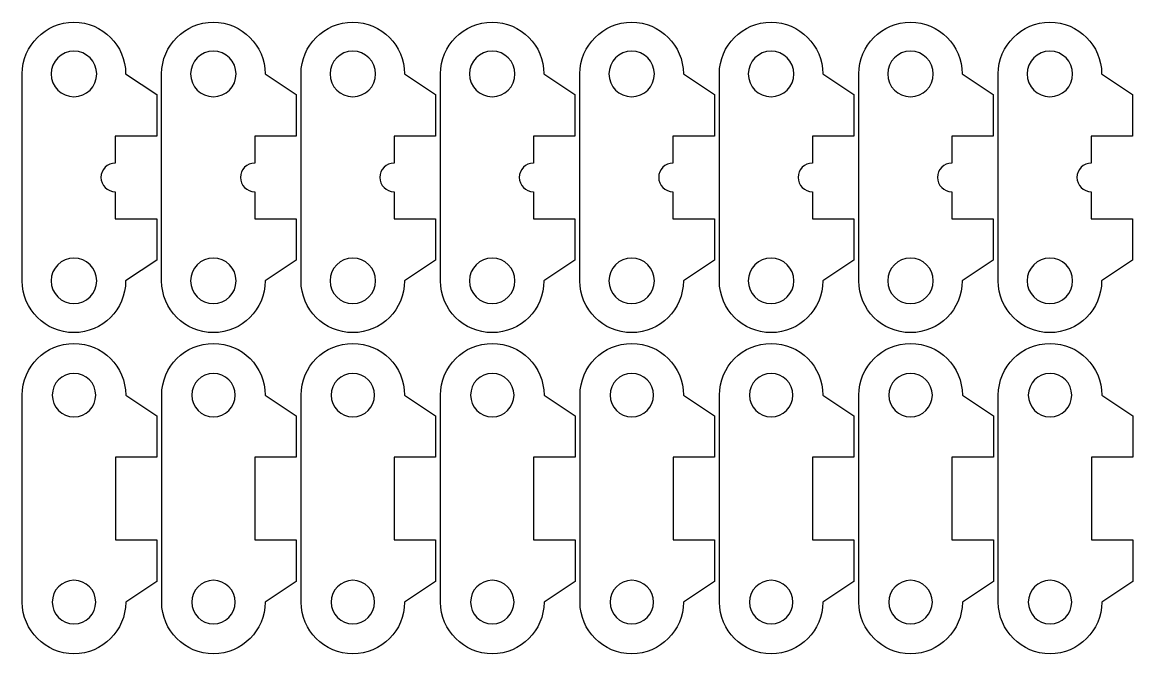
# Model space of a CAD drawing. Header units: inches. Extents: x 1117 to 1992, y -2324 to -585.
# Drawn here: x 1378.6 to 1432.3, y -2254.9 to -2224.3 of the extents above; entities that cross this region are included whole.
import ezdxf

# ---------------------------------------------------------------- set-up
doc = ezdxf.new("R2010")
doc.units = ezdxf.units.IN
doc.header["$MEASUREMENT"] = 0
doc.layers.add('Layer 1', color=7, linetype='Continuous')

msp = doc.modelspace()

# ---------------------------------------------------------------- linework, layer by layer
at = {"layer": 'Layer 1', "color": 18, "lineweight": 30, "true_color": 0x010101}
for points, knots in [([(1385.081, -2227.837), (1385.081, -2227.837), (1383.581, -2226.838), (1383.581, -2226.838), (1383.581, -2225.457), (1382.461, -2224.338), (1381.081, -2224.338), (1379.701, -2224.338), (1378.581, -2225.457), (1378.581, -2226.838), (1378.581, -2226.838), (1378.581, -2236.838), (1378.581, -2236.838), (1378.581, -2238.219), (1379.701, -2239.338), (1381.081, -2239.338), (1382.462, -2239.338), (1383.581, -2238.219), (1383.581, -2236.838), (1383.581, -2236.838), (1385.081, -2235.838), (1385.081, -2235.838), (1385.081, -2235.838), (1385.081, -2233.837), (1385.081, -2233.837), (1385.081, -2233.837), (1383.079, -2233.837), (1383.079, -2233.837), (1383.079, -2233.837), (1383.079, -2232.528), (1383.079, -2232.528), (1382.697, -2232.528), (1382.388, -2232.219), (1382.388, -2231.838), (1382.388, -2231.456), (1382.697, -2231.147), (1383.079, -2231.147), (1383.079, -2231.147), (1383.079, -2229.838), (1383.079, -2229.838), (1383.079, -2229.838), (1385.081, -2229.838), (1385.081, -2229.838), (1385.081, -2229.838), (1385.081, -2227.837), (1385.081, -2227.837)], [0, 0, 0, 0, 1, 1, 1, 2, 2, 2, 3, 3, 3, 4, 4, 4, 5, 5, 5, 6, 6, 6, 7, 7, 7, 8, 8, 8, 9, 9, 9, 10, 10, 10, 11, 11, 11, 12, 12, 12, 13, 13, 13, 14, 14, 14, 15, 15, 15, 15]), ([(1391.821, -2227.837), (1391.821, -2227.837), (1390.321, -2226.838), (1390.321, -2226.838), (1390.321, -2225.457), (1389.201, -2224.338), (1387.82, -2224.338), (1386.44, -2224.338), (1385.32, -2225.457), (1385.32, -2226.838), (1385.32, -2226.838), (1385.32, -2236.838), (1385.32, -2236.838), (1385.32, -2238.219), (1386.44, -2239.338), (1387.82, -2239.338), (1389.201, -2239.338), (1390.321, -2238.219), (1390.321, -2236.838), (1390.321, -2236.838), (1391.821, -2235.838), (1391.821, -2235.838), (1391.821, -2235.838), (1391.821, -2233.837), (1391.821, -2233.837), (1391.821, -2233.837), (1389.818, -2233.837), (1389.818, -2233.837), (1389.818, -2233.837), (1389.818, -2232.528), (1389.818, -2232.528), (1389.437, -2232.528), (1389.128, -2232.219), (1389.128, -2231.838), (1389.128, -2231.456), (1389.437, -2231.147), (1389.818, -2231.147), (1389.818, -2231.147), (1389.818, -2229.838), (1389.818, -2229.838), (1389.818, -2229.838), (1391.821, -2229.838), (1391.821, -2229.838), (1391.821, -2229.838), (1391.821, -2227.837), (1391.821, -2227.837)], [0, 0, 0, 0, 1, 1, 1, 2, 2, 2, 3, 3, 3, 4, 4, 4, 5, 5, 5, 6, 6, 6, 7, 7, 7, 8, 8, 8, 9, 9, 9, 10, 10, 10, 11, 11, 11, 12, 12, 12, 13, 13, 13, 14, 14, 14, 15, 15, 15, 15]), ([(1398.56, -2227.837), (1398.56, -2227.837), (1397.061, -2226.838), (1397.061, -2226.838), (1397.061, -2225.457), (1395.941, -2224.338), (1394.56, -2224.338), (1393.18, -2224.338), (1392.06, -2225.457), (1392.06, -2226.838), (1392.06, -2226.838), (1392.06, -2236.838), (1392.06, -2236.838), (1392.06, -2238.219), (1393.18, -2239.338), (1394.56, -2239.338), (1395.941, -2239.338), (1397.061, -2238.219), (1397.061, -2236.838), (1397.061, -2236.838), (1398.56, -2235.838), (1398.56, -2235.838), (1398.56, -2235.838), (1398.56, -2233.837), (1398.56, -2233.837), (1398.56, -2233.837), (1396.558, -2233.837), (1396.558, -2233.837), (1396.558, -2233.837), (1396.558, -2232.528), (1396.558, -2232.528), (1396.177, -2232.528), (1395.868, -2232.219), (1395.868, -2231.838), (1395.868, -2231.456), (1396.177, -2231.147), (1396.558, -2231.147), (1396.558, -2231.147), (1396.558, -2229.838), (1396.558, -2229.838), (1396.558, -2229.838), (1398.56, -2229.838), (1398.56, -2229.838), (1398.56, -2229.838), (1398.56, -2227.837), (1398.56, -2227.837)], [0, 0, 0, 0, 1, 1, 1, 2, 2, 2, 3, 3, 3, 4, 4, 4, 5, 5, 5, 6, 6, 6, 7, 7, 7, 8, 8, 8, 9, 9, 9, 10, 10, 10, 11, 11, 11, 12, 12, 12, 13, 13, 13, 14, 14, 14, 15, 15, 15, 15]), ([(1405.3, -2227.837), (1405.3, -2227.837), (1403.8, -2226.838), (1403.8, -2226.838), (1403.8, -2225.457), (1402.68, -2224.338), (1401.3, -2224.338), (1399.92, -2224.338), (1398.799, -2225.457), (1398.799, -2226.838), (1398.799, -2226.838), (1398.799, -2236.838), (1398.799, -2236.838), (1398.799, -2238.219), (1399.92, -2239.338), (1401.3, -2239.338), (1402.68, -2239.338), (1403.8, -2238.219), (1403.8, -2236.838), (1403.8, -2236.838), (1405.3, -2235.838), (1405.3, -2235.838), (1405.3, -2235.838), (1405.3, -2233.837), (1405.3, -2233.837), (1405.3, -2233.837), (1403.298, -2233.837), (1403.298, -2233.837), (1403.298, -2233.837), (1403.298, -2232.528), (1403.298, -2232.528), (1402.916, -2232.528), (1402.607, -2232.219), (1402.607, -2231.838), (1402.607, -2231.456), (1402.916, -2231.147), (1403.298, -2231.147), (1403.298, -2231.147), (1403.298, -2229.838), (1403.298, -2229.838), (1403.298, -2229.838), (1405.3, -2229.838), (1405.3, -2229.838), (1405.3, -2229.838), (1405.3, -2227.837), (1405.3, -2227.837)], [0, 0, 0, 0, 1, 1, 1, 2, 2, 2, 3, 3, 3, 4, 4, 4, 5, 5, 5, 6, 6, 6, 7, 7, 7, 8, 8, 8, 9, 9, 9, 10, 10, 10, 11, 11, 11, 12, 12, 12, 13, 13, 13, 14, 14, 14, 15, 15, 15, 15]), ([(1412.04, -2227.837), (1412.04, -2227.837), (1410.54, -2226.838), (1410.54, -2226.838), (1410.54, -2225.457), (1409.42, -2224.338), (1408.039, -2224.338), (1406.659, -2224.338), (1405.539, -2225.457), (1405.539, -2226.838), (1405.539, -2226.838), (1405.539, -2236.838), (1405.539, -2236.838), (1405.539, -2238.219), (1406.659, -2239.338), (1408.039, -2239.338), (1409.42, -2239.338), (1410.54, -2238.219), (1410.54, -2236.838), (1410.54, -2236.838), (1412.04, -2235.838), (1412.04, -2235.838), (1412.04, -2235.838), (1412.04, -2233.837), (1412.04, -2233.837), (1412.04, -2233.837), (1410.038, -2233.837), (1410.038, -2233.837), (1410.038, -2233.837), (1410.038, -2232.528), (1410.038, -2232.528), (1409.656, -2232.528), (1409.347, -2232.219), (1409.347, -2231.838), (1409.347, -2231.456), (1409.656, -2231.147), (1410.038, -2231.147), (1410.038, -2231.147), (1410.038, -2229.838), (1410.038, -2229.838), (1410.038, -2229.838), (1412.04, -2229.838), (1412.04, -2229.838), (1412.04, -2229.838), (1412.04, -2227.837), (1412.04, -2227.837)], [0, 0, 0, 0, 1, 1, 1, 2, 2, 2, 3, 3, 3, 4, 4, 4, 5, 5, 5, 6, 6, 6, 7, 7, 7, 8, 8, 8, 9, 9, 9, 10, 10, 10, 11, 11, 11, 12, 12, 12, 13, 13, 13, 14, 14, 14, 15, 15, 15, 15]), ([(1418.779, -2227.837), (1418.779, -2227.837), (1417.28, -2226.838), (1417.28, -2226.838), (1417.28, -2225.457), (1416.159, -2224.338), (1414.779, -2224.338), (1413.399, -2224.338), (1412.279, -2225.457), (1412.279, -2226.838), (1412.279, -2226.838), (1412.279, -2236.838), (1412.279, -2236.838), (1412.279, -2238.219), (1413.399, -2239.338), (1414.779, -2239.338), (1416.16, -2239.338), (1417.28, -2238.219), (1417.28, -2236.838), (1417.28, -2236.838), (1418.779, -2235.838), (1418.779, -2235.838), (1418.779, -2235.838), (1418.779, -2233.837), (1418.779, -2233.837), (1418.779, -2233.837), (1416.777, -2233.837), (1416.777, -2233.837), (1416.777, -2233.837), (1416.777, -2232.528), (1416.777, -2232.528), (1416.396, -2232.528), (1416.086, -2232.219), (1416.086, -2231.838), (1416.086, -2231.456), (1416.396, -2231.147), (1416.777, -2231.147), (1416.777, -2231.147), (1416.777, -2229.838), (1416.777, -2229.838), (1416.777, -2229.838), (1418.779, -2229.838), (1418.779, -2229.838), (1418.779, -2229.838), (1418.779, -2227.837), (1418.779, -2227.837)], [0, 0, 0, 0, 1, 1, 1, 2, 2, 2, 3, 3, 3, 4, 4, 4, 5, 5, 5, 6, 6, 6, 7, 7, 7, 8, 8, 8, 9, 9, 9, 10, 10, 10, 11, 11, 11, 12, 12, 12, 13, 13, 13, 14, 14, 14, 15, 15, 15, 15]), ([(1425.519, -2227.837), (1425.519, -2227.837), (1424.019, -2226.838), (1424.019, -2226.838), (1424.019, -2225.457), (1422.899, -2224.338), (1421.519, -2224.338), (1420.139, -2224.338), (1419.019, -2225.457), (1419.019, -2226.838), (1419.019, -2226.838), (1419.019, -2236.838), (1419.019, -2236.838), (1419.019, -2238.219), (1420.139, -2239.338), (1421.519, -2239.338), (1422.9, -2239.338), (1424.019, -2238.219), (1424.019, -2236.838), (1424.019, -2236.838), (1425.519, -2235.838), (1425.519, -2235.838), (1425.519, -2235.838), (1425.519, -2233.837), (1425.519, -2233.837), (1425.519, -2233.837), (1423.517, -2233.837), (1423.517, -2233.837), (1423.517, -2233.837), (1423.517, -2232.528), (1423.517, -2232.528), (1423.135, -2232.528), (1422.826, -2232.219), (1422.826, -2231.838), (1422.826, -2231.456), (1423.135, -2231.147), (1423.517, -2231.147), (1423.517, -2231.147), (1423.517, -2229.838), (1423.517, -2229.838), (1423.517, -2229.838), (1425.519, -2229.838), (1425.519, -2229.838), (1425.519, -2229.838), (1425.519, -2227.837), (1425.519, -2227.837)], [0, 0, 0, 0, 1, 1, 1, 2, 2, 2, 3, 3, 3, 4, 4, 4, 5, 5, 5, 6, 6, 6, 7, 7, 7, 8, 8, 8, 9, 9, 9, 10, 10, 10, 11, 11, 11, 12, 12, 12, 13, 13, 13, 14, 14, 14, 15, 15, 15, 15]), ([(1432.258, -2227.837), (1432.258, -2227.837), (1430.759, -2226.838), (1430.759, -2226.838), (1430.759, -2225.457), (1429.638, -2224.338), (1428.258, -2224.338), (1426.878, -2224.338), (1425.758, -2225.457), (1425.758, -2226.838), (1425.758, -2226.838), (1425.758, -2236.838), (1425.758, -2236.838), (1425.758, -2238.219), (1426.878, -2239.338), (1428.258, -2239.338), (1429.639, -2239.338), (1430.759, -2238.219), (1430.759, -2236.838), (1430.759, -2236.838), (1432.258, -2235.838), (1432.258, -2235.838), (1432.258, -2235.838), (1432.258, -2233.837), (1432.258, -2233.837), (1432.258, -2233.837), (1430.256, -2233.837), (1430.256, -2233.837), (1430.256, -2233.837), (1430.256, -2232.528), (1430.256, -2232.528), (1429.875, -2232.528), (1429.565, -2232.219), (1429.565, -2231.838), (1429.565, -2231.456), (1429.875, -2231.147), (1430.256, -2231.147), (1430.256, -2231.147), (1430.256, -2229.838), (1430.256, -2229.838), (1430.256, -2229.838), (1432.258, -2229.838), (1432.258, -2229.838), (1432.258, -2229.838), (1432.258, -2227.837), (1432.258, -2227.837)], [0, 0, 0, 0, 1, 1, 1, 2, 2, 2, 3, 3, 3, 4, 4, 4, 5, 5, 5, 6, 6, 6, 7, 7, 7, 8, 8, 8, 9, 9, 9, 10, 10, 10, 11, 11, 11, 12, 12, 12, 13, 13, 13, 14, 14, 14, 15, 15, 15, 15]), ([(1381.081, -2227.938), (1380.474, -2227.938), (1379.981, -2227.445), (1379.981, -2226.838), (1379.981, -2226.23), (1380.474, -2225.737), (1381.081, -2225.737), (1381.689, -2225.737), (1382.181, -2226.23), (1382.181, -2226.838), (1382.181, -2227.445), (1381.689, -2227.938), (1381.081, -2227.938)], [0, 0, 0, 0, 1, 1, 1, 2, 2, 2, 3, 3, 3, 4, 4, 4, 4]), ([(1387.821, -2227.938), (1387.213, -2227.938), (1386.721, -2227.445), (1386.721, -2226.838), (1386.721, -2226.23), (1387.213, -2225.737), (1387.821, -2225.737), (1388.428, -2225.737), (1388.921, -2226.23), (1388.921, -2226.838), (1388.921, -2227.445), (1388.428, -2227.938), (1387.821, -2227.938)], [0, 0, 0, 0, 1, 1, 1, 2, 2, 2, 3, 3, 3, 4, 4, 4, 4]), ([(1394.56, -2227.938), (1393.953, -2227.938), (1393.461, -2227.445), (1393.461, -2226.838), (1393.461, -2226.23), (1393.953, -2225.737), (1394.56, -2225.737), (1395.168, -2225.737), (1395.661, -2226.23), (1395.661, -2226.838), (1395.661, -2227.445), (1395.168, -2227.938), (1394.56, -2227.938)], [0, 0, 0, 0, 1, 1, 1, 2, 2, 2, 3, 3, 3, 4, 4, 4, 4]), ([(1401.3, -2227.938), (1400.692, -2227.938), (1400.2, -2227.445), (1400.2, -2226.838), (1400.2, -2226.23), (1400.692, -2225.737), (1401.3, -2225.737), (1401.908, -2225.737), (1402.4, -2226.23), (1402.4, -2226.838), (1402.4, -2227.445), (1401.908, -2227.938), (1401.3, -2227.938)], [0, 0, 0, 0, 1, 1, 1, 2, 2, 2, 3, 3, 3, 4, 4, 4, 4]), ([(1408.039, -2227.938), (1407.432, -2227.938), (1406.94, -2227.445), (1406.94, -2226.838), (1406.94, -2226.23), (1407.432, -2225.737), (1408.039, -2225.737), (1408.647, -2225.737), (1409.14, -2226.23), (1409.14, -2226.838), (1409.14, -2227.445), (1408.647, -2227.938), (1408.039, -2227.938)], [0, 0, 0, 0, 1, 1, 1, 2, 2, 2, 3, 3, 3, 4, 4, 4, 4]), ([(1414.779, -2227.938), (1414.171, -2227.938), (1413.679, -2227.445), (1413.679, -2226.838), (1413.679, -2226.23), (1414.172, -2225.737), (1414.779, -2225.737), (1415.387, -2225.737), (1415.879, -2226.23), (1415.879, -2226.838), (1415.879, -2227.445), (1415.387, -2227.938), (1414.779, -2227.938)], [0, 0, 0, 0, 1, 1, 1, 2, 2, 2, 3, 3, 3, 4, 4, 4, 4]), ([(1421.519, -2227.938), (1420.911, -2227.938), (1420.419, -2227.445), (1420.419, -2226.838), (1420.419, -2226.23), (1420.912, -2225.737), (1421.519, -2225.737), (1422.126, -2225.737), (1422.619, -2226.23), (1422.619, -2226.838), (1422.619, -2227.445), (1422.126, -2227.938), (1421.519, -2227.938)], [0, 0, 0, 0, 1, 1, 1, 2, 2, 2, 3, 3, 3, 4, 4, 4, 4]), ([(1428.258, -2227.938), (1427.651, -2227.938), (1427.159, -2227.445), (1427.159, -2226.838), (1427.159, -2226.23), (1427.651, -2225.737), (1428.258, -2225.737), (1428.866, -2225.737), (1429.358, -2226.23), (1429.358, -2226.838), (1429.359, -2227.445), (1428.866, -2227.938), (1428.258, -2227.938)], [0, 0, 0, 0, 1, 1, 1, 2, 2, 2, 3, 3, 3, 4, 4, 4, 4]), ([(1381.081, -2237.937), (1380.474, -2237.937), (1379.981, -2237.445), (1379.981, -2236.837), (1379.981, -2236.229), (1380.474, -2235.737), (1381.081, -2235.737), (1381.689, -2235.737), (1382.181, -2236.229), (1382.181, -2236.837), (1382.181, -2237.445), (1381.689, -2237.937), (1381.081, -2237.937)], [0, 0, 0, 0, 1, 1, 1, 2, 2, 2, 3, 3, 3, 4, 4, 4, 4]), ([(1387.821, -2237.937), (1387.213, -2237.937), (1386.721, -2237.445), (1386.721, -2236.837), (1386.721, -2236.229), (1387.213, -2235.737), (1387.821, -2235.737), (1388.428, -2235.737), (1388.921, -2236.229), (1388.921, -2236.837), (1388.921, -2237.445), (1388.428, -2237.937), (1387.821, -2237.937)], [0, 0, 0, 0, 1, 1, 1, 2, 2, 2, 3, 3, 3, 4, 4, 4, 4]), ([(1394.56, -2237.937), (1393.953, -2237.937), (1393.461, -2237.445), (1393.461, -2236.837), (1393.461, -2236.229), (1393.953, -2235.737), (1394.56, -2235.737), (1395.168, -2235.737), (1395.661, -2236.229), (1395.661, -2236.837), (1395.661, -2237.445), (1395.168, -2237.937), (1394.56, -2237.937)], [0, 0, 0, 0, 1, 1, 1, 2, 2, 2, 3, 3, 3, 4, 4, 4, 4]), ([(1401.3, -2237.937), (1400.692, -2237.937), (1400.2, -2237.445), (1400.2, -2236.837), (1400.2, -2236.229), (1400.692, -2235.737), (1401.3, -2235.737), (1401.908, -2235.737), (1402.4, -2236.229), (1402.4, -2236.837), (1402.4, -2237.445), (1401.908, -2237.937), (1401.3, -2237.937)], [0, 0, 0, 0, 1, 1, 1, 2, 2, 2, 3, 3, 3, 4, 4, 4, 4]), ([(1408.039, -2237.937), (1407.432, -2237.937), (1406.94, -2237.445), (1406.94, -2236.837), (1406.94, -2236.229), (1407.432, -2235.737), (1408.039, -2235.737), (1408.647, -2235.737), (1409.14, -2236.229), (1409.14, -2236.837), (1409.14, -2237.445), (1408.647, -2237.937), (1408.039, -2237.937)], [0, 0, 0, 0, 1, 1, 1, 2, 2, 2, 3, 3, 3, 4, 4, 4, 4]), ([(1414.779, -2237.937), (1414.171, -2237.937), (1413.679, -2237.445), (1413.679, -2236.837), (1413.679, -2236.229), (1414.172, -2235.737), (1414.779, -2235.737), (1415.387, -2235.737), (1415.879, -2236.229), (1415.879, -2236.837), (1415.879, -2237.445), (1415.387, -2237.937), (1414.779, -2237.937)], [0, 0, 0, 0, 1, 1, 1, 2, 2, 2, 3, 3, 3, 4, 4, 4, 4]), ([(1421.519, -2237.937), (1420.911, -2237.937), (1420.419, -2237.445), (1420.419, -2236.837), (1420.419, -2236.229), (1420.912, -2235.737), (1421.519, -2235.737), (1422.126, -2235.737), (1422.619, -2236.229), (1422.619, -2236.837), (1422.619, -2237.445), (1422.126, -2237.937), (1421.519, -2237.937)], [0, 0, 0, 0, 1, 1, 1, 2, 2, 2, 3, 3, 3, 4, 4, 4, 4]), ([(1428.258, -2237.937), (1427.651, -2237.937), (1427.159, -2237.445), (1427.159, -2236.837), (1427.159, -2236.229), (1427.651, -2235.737), (1428.258, -2235.737), (1428.866, -2235.737), (1429.358, -2236.229), (1429.358, -2236.837), (1429.359, -2237.445), (1428.866, -2237.937), (1428.258, -2237.937)], [0, 0, 0, 0, 1, 1, 1, 2, 2, 2, 3, 3, 3, 4, 4, 4, 4]), ([(1381.084, -2254.86), (1382.465, -2254.86), (1383.584, -2253.741), (1383.584, -2252.36), (1383.584, -2252.36), (1385.084, -2251.36), (1385.084, -2251.36), (1385.084, -2251.36), (1385.084, -2249.36), (1385.084, -2249.36), (1385.084, -2249.36), (1383.083, -2249.36), (1383.083, -2249.36), (1383.083, -2249.36), (1383.083, -2245.36), (1383.083, -2245.36), (1383.083, -2245.36), (1385.084, -2245.36), (1385.084, -2245.36), (1385.084, -2245.36), (1385.084, -2243.36), (1385.084, -2243.36), (1385.084, -2243.36), (1383.584, -2242.36), (1383.584, -2242.36), (1383.584, -2240.979), (1382.465, -2239.86), (1381.084, -2239.86), (1379.704, -2239.86), (1378.584, -2240.979), (1378.584, -2242.36), (1378.584, -2242.36), (1378.584, -2252.36), (1378.584, -2252.36), (1378.584, -2253.741), (1379.704, -2254.86), (1381.084, -2254.86)], [0, 0, 0, 0, 1, 1, 1, 2, 2, 2, 3, 3, 3, 4, 4, 4, 5, 5, 5, 6, 6, 6, 7, 7, 7, 8, 8, 8, 9, 9, 9, 10, 10, 10, 11, 11, 11, 12, 12, 12, 12]), ([(1387.824, -2254.86), (1389.205, -2254.86), (1390.324, -2253.741), (1390.324, -2252.36), (1390.324, -2252.36), (1391.824, -2251.36), (1391.824, -2251.36), (1391.824, -2251.36), (1391.824, -2249.36), (1391.824, -2249.36), (1391.824, -2249.36), (1389.822, -2249.36), (1389.822, -2249.36), (1389.822, -2249.36), (1389.822, -2245.36), (1389.822, -2245.36), (1389.822, -2245.36), (1391.824, -2245.36), (1391.824, -2245.36), (1391.824, -2245.36), (1391.824, -2243.36), (1391.824, -2243.36), (1391.824, -2243.36), (1390.324, -2242.36), (1390.324, -2242.36), (1390.324, -2240.979), (1389.205, -2239.86), (1387.824, -2239.86), (1386.444, -2239.86), (1385.324, -2240.979), (1385.324, -2242.36), (1385.324, -2242.36), (1385.324, -2252.36), (1385.324, -2252.36), (1385.324, -2253.741), (1386.444, -2254.86), (1387.824, -2254.86)], [0, 0, 0, 0, 1, 1, 1, 2, 2, 2, 3, 3, 3, 4, 4, 4, 5, 5, 5, 6, 6, 6, 7, 7, 7, 8, 8, 8, 9, 9, 9, 10, 10, 10, 11, 11, 11, 12, 12, 12, 12]), ([(1394.564, -2254.86), (1395.945, -2254.86), (1397.064, -2253.741), (1397.064, -2252.36), (1397.064, -2252.36), (1398.564, -2251.36), (1398.564, -2251.36), (1398.564, -2251.36), (1398.564, -2249.36), (1398.564, -2249.36), (1398.564, -2249.36), (1396.562, -2249.36), (1396.562, -2249.36), (1396.562, -2249.36), (1396.562, -2245.36), (1396.562, -2245.36), (1396.562, -2245.36), (1398.564, -2245.36), (1398.564, -2245.36), (1398.564, -2245.36), (1398.564, -2243.36), (1398.564, -2243.36), (1398.564, -2243.36), (1397.064, -2242.36), (1397.064, -2242.36), (1397.064, -2240.979), (1395.945, -2239.86), (1394.564, -2239.86), (1393.184, -2239.86), (1392.064, -2240.979), (1392.064, -2242.36), (1392.064, -2242.36), (1392.064, -2252.36), (1392.064, -2252.36), (1392.064, -2253.741), (1393.184, -2254.86), (1394.564, -2254.86)], [0, 0, 0, 0, 1, 1, 1, 2, 2, 2, 3, 3, 3, 4, 4, 4, 5, 5, 5, 6, 6, 6, 7, 7, 7, 8, 8, 8, 9, 9, 9, 10, 10, 10, 11, 11, 11, 12, 12, 12, 12]), ([(1401.304, -2254.86), (1402.685, -2254.86), (1403.805, -2253.741), (1403.805, -2252.36), (1403.805, -2252.36), (1405.304, -2251.36), (1405.304, -2251.36), (1405.304, -2251.36), (1405.304, -2249.36), (1405.304, -2249.36), (1405.304, -2249.36), (1403.302, -2249.36), (1403.302, -2249.36), (1403.302, -2249.36), (1403.302, -2245.36), (1403.302, -2245.36), (1403.302, -2245.36), (1405.304, -2245.36), (1405.304, -2245.36), (1405.304, -2245.36), (1405.304, -2243.36), (1405.304, -2243.36), (1405.304, -2243.36), (1403.805, -2242.36), (1403.805, -2242.36), (1403.805, -2240.979), (1402.685, -2239.86), (1401.304, -2239.86), (1399.924, -2239.86), (1398.804, -2240.979), (1398.804, -2242.36), (1398.804, -2242.36), (1398.804, -2252.36), (1398.804, -2252.36), (1398.804, -2253.741), (1399.924, -2254.86), (1401.304, -2254.86)], [0, 0, 0, 0, 1, 1, 1, 2, 2, 2, 3, 3, 3, 4, 4, 4, 5, 5, 5, 6, 6, 6, 7, 7, 7, 8, 8, 8, 9, 9, 9, 10, 10, 10, 11, 11, 11, 12, 12, 12, 12]), ([(1408.044, -2254.86), (1409.425, -2254.86), (1410.544, -2253.741), (1410.544, -2252.36), (1410.544, -2252.36), (1412.044, -2251.36), (1412.044, -2251.36), (1412.044, -2251.36), (1412.044, -2249.36), (1412.044, -2249.36), (1412.044, -2249.36), (1410.042, -2249.36), (1410.042, -2249.36), (1410.042, -2249.36), (1410.042, -2245.36), (1410.042, -2245.36), (1410.042, -2245.36), (1412.044, -2245.36), (1412.044, -2245.36), (1412.044, -2245.36), (1412.044, -2243.36), (1412.044, -2243.36), (1412.044, -2243.36), (1410.544, -2242.36), (1410.544, -2242.36), (1410.544, -2240.979), (1409.425, -2239.86), (1408.044, -2239.86), (1406.663, -2239.86), (1405.544, -2240.979), (1405.544, -2242.36), (1405.544, -2242.36), (1405.544, -2252.36), (1405.544, -2252.36), (1405.544, -2253.741), (1406.663, -2254.86), (1408.044, -2254.86)], [0, 0, 0, 0, 1, 1, 1, 2, 2, 2, 3, 3, 3, 4, 4, 4, 5, 5, 5, 6, 6, 6, 7, 7, 7, 8, 8, 8, 9, 9, 9, 10, 10, 10, 11, 11, 11, 12, 12, 12, 12]), ([(1414.784, -2254.86), (1416.165, -2254.86), (1417.285, -2253.741), (1417.285, -2252.36), (1417.285, -2252.36), (1418.784, -2251.36), (1418.784, -2251.36), (1418.784, -2251.36), (1418.784, -2249.36), (1418.784, -2249.36), (1418.784, -2249.36), (1416.782, -2249.36), (1416.782, -2249.36), (1416.782, -2249.36), (1416.782, -2245.36), (1416.782, -2245.36), (1416.782, -2245.36), (1418.784, -2245.36), (1418.784, -2245.36), (1418.784, -2245.36), (1418.784, -2243.36), (1418.784, -2243.36), (1418.784, -2243.36), (1417.285, -2242.36), (1417.285, -2242.36), (1417.285, -2240.979), (1416.165, -2239.86), (1414.784, -2239.86), (1413.404, -2239.86), (1412.284, -2240.979), (1412.284, -2242.36), (1412.284, -2242.36), (1412.284, -2252.36), (1412.284, -2252.36), (1412.284, -2253.741), (1413.403, -2254.86), (1414.784, -2254.86)], [0, 0, 0, 0, 1, 1, 1, 2, 2, 2, 3, 3, 3, 4, 4, 4, 5, 5, 5, 6, 6, 6, 7, 7, 7, 8, 8, 8, 9, 9, 9, 10, 10, 10, 11, 11, 11, 12, 12, 12, 12]), ([(1421.524, -2254.86), (1422.905, -2254.86), (1424.025, -2253.741), (1424.025, -2252.36), (1424.025, -2252.36), (1425.525, -2251.36), (1425.525, -2251.36), (1425.525, -2251.36), (1425.525, -2249.36), (1425.525, -2249.36), (1425.525, -2249.36), (1423.522, -2249.36), (1423.522, -2249.36), (1423.522, -2249.36), (1423.522, -2245.36), (1423.522, -2245.36), (1423.522, -2245.36), (1425.525, -2245.36), (1425.525, -2245.36), (1425.525, -2245.36), (1425.525, -2243.36), (1425.525, -2243.36), (1425.525, -2243.36), (1424.025, -2242.36), (1424.025, -2242.36), (1424.025, -2240.979), (1422.905, -2239.86), (1421.524, -2239.86), (1420.144, -2239.86), (1419.024, -2240.979), (1419.024, -2242.36), (1419.024, -2242.36), (1419.024, -2252.36), (1419.024, -2252.36), (1419.024, -2253.741), (1420.143, -2254.86), (1421.524, -2254.86)], [0, 0, 0, 0, 1, 1, 1, 2, 2, 2, 3, 3, 3, 4, 4, 4, 5, 5, 5, 6, 6, 6, 7, 7, 7, 8, 8, 8, 9, 9, 9, 10, 10, 10, 11, 11, 11, 12, 12, 12, 12]), ([(1428.264, -2254.86), (1429.645, -2254.86), (1430.765, -2253.741), (1430.765, -2252.36), (1430.765, -2252.36), (1432.264, -2251.36), (1432.264, -2251.36), (1432.264, -2251.36), (1432.264, -2249.36), (1432.264, -2249.36), (1432.264, -2249.36), (1430.262, -2249.36), (1430.262, -2249.36), (1430.262, -2249.36), (1430.262, -2245.36), (1430.262, -2245.36), (1430.262, -2245.36), (1432.264, -2245.36), (1432.264, -2245.36), (1432.264, -2245.36), (1432.264, -2243.36), (1432.264, -2243.36), (1432.264, -2243.36), (1430.765, -2242.36), (1430.765, -2242.36), (1430.765, -2240.979), (1429.645, -2239.86), (1428.264, -2239.86), (1426.884, -2239.86), (1425.764, -2240.979), (1425.764, -2242.36), (1425.764, -2242.36), (1425.764, -2252.36), (1425.764, -2252.36), (1425.764, -2253.741), (1426.883, -2254.86), (1428.264, -2254.86)], [0, 0, 0, 0, 1, 1, 1, 2, 2, 2, 3, 3, 3, 4, 4, 4, 5, 5, 5, 6, 6, 6, 7, 7, 7, 8, 8, 8, 9, 9, 9, 10, 10, 10, 11, 11, 11, 12, 12, 12, 12]), ([(1381.084, -2243.41), (1380.504, -2243.41), (1380.034, -2242.94), (1380.034, -2242.36), (1380.034, -2241.779), (1380.504, -2241.309), (1381.084, -2241.309), (1381.665, -2241.309), (1382.135, -2241.779), (1382.135, -2242.36), (1382.134, -2242.94), (1381.665, -2243.41), (1381.084, -2243.41)], [0, 0, 0, 0, 1, 1, 1, 2, 2, 2, 3, 3, 3, 4, 4, 4, 4]), ([(1387.824, -2243.41), (1387.243, -2243.41), (1386.774, -2242.94), (1386.774, -2242.36), (1386.774, -2241.779), (1387.243, -2241.309), (1387.824, -2241.309), (1388.404, -2241.309), (1388.874, -2241.779), (1388.874, -2242.36), (1388.874, -2242.94), (1388.404, -2243.41), (1387.824, -2243.41)], [0, 0, 0, 0, 1, 1, 1, 2, 2, 2, 3, 3, 3, 4, 4, 4, 4]), ([(1394.564, -2243.41), (1393.984, -2243.41), (1393.514, -2242.94), (1393.514, -2242.36), (1393.514, -2241.779), (1393.984, -2241.309), (1394.564, -2241.309), (1395.145, -2241.309), (1395.615, -2241.779), (1395.615, -2242.36), (1395.614, -2242.94), (1395.144, -2243.41), (1394.564, -2243.41)], [0, 0, 0, 0, 1, 1, 1, 2, 2, 2, 3, 3, 3, 4, 4, 4, 4]), ([(1401.304, -2243.41), (1400.723, -2243.41), (1400.254, -2242.94), (1400.254, -2242.36), (1400.254, -2241.779), (1400.723, -2241.309), (1401.304, -2241.309), (1401.884, -2241.309), (1402.354, -2241.779), (1402.354, -2242.36), (1402.354, -2242.94), (1401.884, -2243.41), (1401.304, -2243.41)], [0, 0, 0, 0, 1, 1, 1, 2, 2, 2, 3, 3, 3, 4, 4, 4, 4]), ([(1408.044, -2243.41), (1407.464, -2243.41), (1406.994, -2242.94), (1406.994, -2242.36), (1406.994, -2241.779), (1407.464, -2241.309), (1408.044, -2241.309), (1408.625, -2241.309), (1409.095, -2241.779), (1409.095, -2242.36), (1409.094, -2242.94), (1408.624, -2243.41), (1408.044, -2243.41)], [0, 0, 0, 0, 1, 1, 1, 2, 2, 2, 3, 3, 3, 4, 4, 4, 4]), ([(1414.784, -2243.41), (1414.203, -2243.41), (1413.734, -2242.94), (1413.734, -2242.36), (1413.734, -2241.779), (1414.203, -2241.309), (1414.784, -2241.309), (1415.364, -2241.309), (1415.834, -2241.779), (1415.834, -2242.36), (1415.834, -2242.94), (1415.364, -2243.41), (1414.784, -2243.41)], [0, 0, 0, 0, 1, 1, 1, 2, 2, 2, 3, 3, 3, 4, 4, 4, 4]), ([(1421.524, -2243.41), (1420.944, -2243.41), (1420.474, -2242.94), (1420.474, -2242.36), (1420.474, -2241.779), (1420.944, -2241.309), (1421.524, -2241.309), (1422.105, -2241.309), (1422.575, -2241.779), (1422.575, -2242.36), (1422.574, -2242.94), (1422.104, -2243.41), (1421.524, -2243.41)], [0, 0, 0, 0, 1, 1, 1, 2, 2, 2, 3, 3, 3, 4, 4, 4, 4]), ([(1428.264, -2243.41), (1427.683, -2243.41), (1427.214, -2242.94), (1427.214, -2242.36), (1427.214, -2241.779), (1427.683, -2241.309), (1428.264, -2241.309), (1428.844, -2241.309), (1429.314, -2241.779), (1429.314, -2242.36), (1429.314, -2242.94), (1428.844, -2243.41), (1428.264, -2243.41)], [0, 0, 0, 0, 1, 1, 1, 2, 2, 2, 3, 3, 3, 4, 4, 4, 4]), ([(1381.084, -2253.41), (1380.504, -2253.41), (1380.034, -2252.939), (1380.034, -2252.36), (1380.034, -2251.779), (1380.504, -2251.309), (1381.084, -2251.309), (1381.665, -2251.309), (1382.135, -2251.779), (1382.135, -2252.36), (1382.134, -2252.939), (1381.665, -2253.41), (1381.084, -2253.41)], [0, 0, 0, 0, 1, 1, 1, 2, 2, 2, 3, 3, 3, 4, 4, 4, 4]), ([(1387.824, -2253.41), (1387.243, -2253.41), (1386.774, -2252.939), (1386.774, -2252.36), (1386.774, -2251.779), (1387.243, -2251.309), (1387.824, -2251.309), (1388.404, -2251.309), (1388.874, -2251.779), (1388.874, -2252.36), (1388.874, -2252.939), (1388.404, -2253.41), (1387.824, -2253.41)], [0, 0, 0, 0, 1, 1, 1, 2, 2, 2, 3, 3, 3, 4, 4, 4, 4]), ([(1394.564, -2253.41), (1393.984, -2253.41), (1393.514, -2252.939), (1393.514, -2252.36), (1393.514, -2251.779), (1393.984, -2251.309), (1394.564, -2251.309), (1395.145, -2251.309), (1395.615, -2251.779), (1395.615, -2252.36), (1395.614, -2252.939), (1395.144, -2253.41), (1394.564, -2253.41)], [0, 0, 0, 0, 1, 1, 1, 2, 2, 2, 3, 3, 3, 4, 4, 4, 4]), ([(1401.304, -2253.41), (1400.723, -2253.41), (1400.254, -2252.939), (1400.254, -2252.36), (1400.254, -2251.779), (1400.723, -2251.309), (1401.304, -2251.309), (1401.884, -2251.309), (1402.354, -2251.779), (1402.354, -2252.36), (1402.354, -2252.939), (1401.884, -2253.41), (1401.304, -2253.41)], [0, 0, 0, 0, 1, 1, 1, 2, 2, 2, 3, 3, 3, 4, 4, 4, 4]), ([(1408.044, -2253.41), (1407.464, -2253.41), (1406.994, -2252.939), (1406.994, -2252.36), (1406.994, -2251.779), (1407.464, -2251.309), (1408.044, -2251.309), (1408.625, -2251.309), (1409.095, -2251.779), (1409.095, -2252.36), (1409.094, -2252.939), (1408.624, -2253.41), (1408.044, -2253.41)], [0, 0, 0, 0, 1, 1, 1, 2, 2, 2, 3, 3, 3, 4, 4, 4, 4]), ([(1414.784, -2253.41), (1414.203, -2253.41), (1413.734, -2252.939), (1413.734, -2252.36), (1413.734, -2251.779), (1414.203, -2251.309), (1414.784, -2251.309), (1415.364, -2251.309), (1415.834, -2251.779), (1415.834, -2252.36), (1415.834, -2252.939), (1415.364, -2253.41), (1414.784, -2253.41)], [0, 0, 0, 0, 1, 1, 1, 2, 2, 2, 3, 3, 3, 4, 4, 4, 4]), ([(1421.524, -2253.41), (1420.944, -2253.41), (1420.474, -2252.939), (1420.474, -2252.36), (1420.474, -2251.779), (1420.944, -2251.309), (1421.524, -2251.309), (1422.105, -2251.309), (1422.575, -2251.779), (1422.575, -2252.36), (1422.574, -2252.939), (1422.104, -2253.41), (1421.524, -2253.41)], [0, 0, 0, 0, 1, 1, 1, 2, 2, 2, 3, 3, 3, 4, 4, 4, 4]), ([(1428.264, -2253.41), (1427.683, -2253.41), (1427.214, -2252.939), (1427.214, -2252.36), (1427.214, -2251.779), (1427.683, -2251.309), (1428.264, -2251.309), (1428.844, -2251.309), (1429.314, -2251.779), (1429.314, -2252.36), (1429.314, -2252.939), (1428.844, -2253.41), (1428.264, -2253.41)], [0, 0, 0, 0, 1, 1, 1, 2, 2, 2, 3, 3, 3, 4, 4, 4, 4])]:
    msp.add_open_spline(points, degree=3, knots=knots, dxfattribs=at)

doc.saveas('drawing.dxf')
